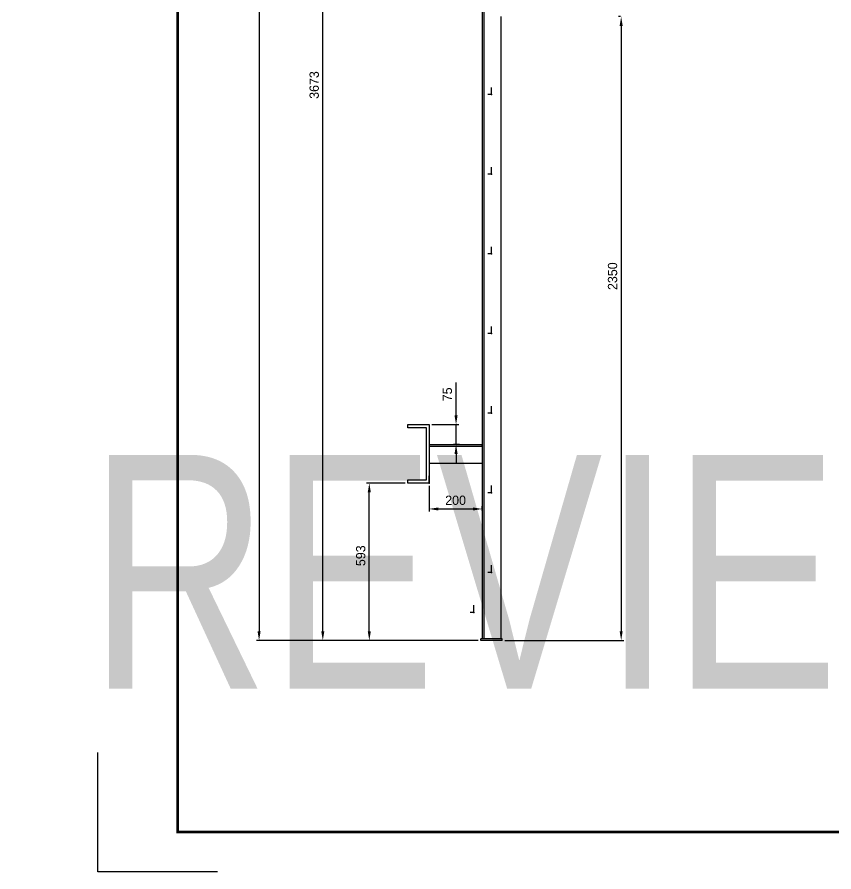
# Model space of a CAD drawing. Header units: millimetres. Extents: x 0 to 16187, y -20471 to 6290.
# Drawn here: x 10476.6 to 10784.2, y 2597.1 to 2919.1 of the extents above; entities that cross this region are included whole.
import ezdxf
from ezdxf.enums import TextEntityAlignment as Align

# ---------------------------------------------------------------- set-up
doc = ezdxf.new("R2018")
doc.units = ezdxf.units.MM
doc.header["$PDSIZE"] = -1
doc.layers.add('BORDER1', color=3, linetype='Continuous')
doc.layers.add('BORDER2', color=7, linetype='Continuous')
doc.styles.add('ROMANC', font='ROMANC', dxfattribs={"height": 5})
doc.styles.add('ROMANS', font='ROMANS.shx', dxfattribs={"width": 0.8})
doc.styles.add('ROMANT', font='ROMANT', dxfattribs={"height": 4})
doc.dimstyles.new('AM_ISO', dxfattribs={"dimtxt": 3.5, "dimasz": 3.5, "dimexe": 1, "dimexo": 1, "dimgap": 1.5, "dimtad": 1, "dimdsep": 46, "dimtxsty": 'Standard', "dimcen": 0, "dimclrd": 1, "dimclre": 1, "dimclrt": 1, "dimadec": 0, "dimazin": 2, "dimtp": 0.1, "dimtm": 0.1, "dimtfac": 0.71, "dimtdec": 3, "dimtmove": 0, "dimatfit": 3, "dimfxl": 1, "dimlwd": -1, "dimlwe": -1, "dimarcsym": 1})

# ---------------------------------------------------------------- blocks, each defined once
blk = doc.blocks.new('*D3548')
at = {"color": 1, "linetype": 'ByBlock'}
for p, q in [((10650.7, 3206.89), (10566.7, 3206.89)), ((10567.7, 3203.39), (10567.7, 2687.79)), ((10650.2, 2684.29), (10566.7, 2684.29))]:
    blk.add_line(p, q, dxfattribs=at)
at = {"color": 1}
for points in [[(10568.28, 3203.39), (10567.11, 3203.39), (10567.7, 3206.89)], [(10567.11, 2687.79), (10568.28, 2687.79), (10567.7, 2684.29)]]:
    blk.add_solid(points, dxfattribs=at)
at = {"layer": 'Defpoints', "color": 0}
for p in [(10651.7, 3206.89), (10567.7, 2684.29), (10651.2, 2684.29)]:
    blk.add_point(p, dxfattribs=at)
at = {"color": 1, "insert": (10562.7, 2965.85), "char_height": 3.5, "attachment_point": 2, "rotation": 90}
blk.add_mtext('5226', dxfattribs=at)
blk = doc.blocks.new('*D3549')
at = {"color": 1, "linetype": 'ByBlock'}
for p, q in [((10622.7, 2743.59), (10608.21, 2743.59)), ((10609.21, 2687.79), (10609.21, 2740.09)), ((10650.2, 2684.29), (10608.21, 2684.29))]:
    blk.add_line(p, q, dxfattribs=at)
at = {"color": 1}
for points in [[(10609.79, 2740.09), (10608.62, 2740.09), (10609.21, 2743.59)], [(10608.62, 2687.79), (10609.79, 2687.79), (10609.21, 2684.29)]]:
    blk.add_solid(points, dxfattribs=at)
at = {"layer": 'Defpoints', "color": 0}
for p in [(10609.21, 2743.59), (10623.7, 2743.59), (10651.2, 2684.29)]:
    blk.add_point(p, dxfattribs=at)
at = {"color": 1, "insert": (10604.21, 2716.21), "char_height": 3.5, "attachment_point": 2, "rotation": 90}
blk.add_mtext('593', dxfattribs=at)
blk = doc.blocks.new('*D3550')
at = {"color": 1, "linetype": 'ByBlock'}
for p, q in [((10622.7, 3051.59), (10590.7, 3051.59)), ((10591.7, 2687.79), (10591.7, 3048.09)), ((10650.2, 2684.29), (10590.7, 2684.29))]:
    blk.add_line(p, q, dxfattribs=at)
at = {"color": 1}
for points in [[(10592.28, 3048.09), (10591.11, 3048.09), (10591.7, 3051.59)], [(10591.11, 2687.79), (10592.28, 2687.79), (10591.7, 2684.29)]]:
    blk.add_solid(points, dxfattribs=at)
at = {"layer": 'Defpoints', "color": 0}
for p in [(10591.7, 3051.59), (10623.7, 3051.59), (10651.2, 2684.29)]:
    blk.add_point(p, dxfattribs=at)
at = {"color": 1, "insert": (10586.7, 2893.5), "char_height": 3.5, "attachment_point": 2, "rotation": 90}
blk.add_mtext('3673', dxfattribs=at)
blk = doc.blocks.new('*D3551')
at = {"color": 1, "linetype": 'ByBlock'}
for p, q in [((10703.84, 2919.29), (10703.05, 2919.29)), ((10704.05, 2915.79), (10704.05, 2687.79)), ((10660.2, 2684.29), (10705.05, 2684.29))]:
    blk.add_line(p, q, dxfattribs=at)
at = {"color": 1}
for points in [[(10704.63, 2915.79), (10703.47, 2915.79), (10704.05, 2919.29)], [(10703.47, 2687.79), (10704.63, 2687.79), (10704.05, 2684.29)]]:
    blk.add_solid(points, dxfattribs=at)
at = {"layer": 'Defpoints', "color": 0}
for p in [(10704.84, 2919.29), (10659.2, 2684.29), (10704.05, 2684.29)]:
    blk.add_point(p, dxfattribs=at)
at = {"color": 1, "insert": (10699.05, 2821.51), "char_height": 3.5, "attachment_point": 2, "rotation": 90}
blk.add_mtext('2350', dxfattribs=at)
blk = doc.blocks.new('*D3574')
at = {"color": 1, "linetype": 'ByBlock'}
for p, q in [((10631.7, 2742.59), (10631.7, 2732.83)), ((10635.2, 2733.83), (10648.2, 2733.83)), ((10651.7, 2733.3), (10651.7, 2734.83))]:
    blk.add_line(p, q, dxfattribs=at)
at = {"color": 1}
for points in [[(10635.2, 2734.41), (10635.2, 2733.25), (10631.7, 2733.83)], [(10648.2, 2733.25), (10648.2, 2734.41), (10651.7, 2733.83)]]:
    blk.add_solid(points, dxfattribs=at)
at = {"layer": 'Defpoints', "color": 0}
for p in [(10631.7, 2743.59), (10651.7, 2733.83), (10651.7, 2732.3)]:
    blk.add_point(p, dxfattribs=at)
at = {"color": 1, "insert": (10641.7, 2737.08), "char_height": 3.5, "attachment_point": 5}
blk.add_mtext('200', dxfattribs=at)
blk = doc.blocks.new('*U609')
at = {"layer": 'BORDER1', "color": 154, "true_color": 0x1859a9, "const_width": 1}
blk.add_lwpolyline([(1.81, 811), (1144, 811), (1144, 0), (0, 0), (0, 811)], close=True, dxfattribs=at)
at = {"layer": 'BORDER2'}
blk.add_lwpolyline([(15, -15), (-30, -15), (-30, 30)], dxfattribs=at)
at = {"layer": 'BORDER2', "flags": 8}
for tag, height, style, p in [('REV-A', 3.24, 'ROMANS', (986.93, 140.25)), ('RE-A', 8.06, 'ROMANT', (1084.63, 7.17))]:
    blk.add_attdef(tag, text='', height=height, dxfattribs=dict(at, style=style)).set_placement(p, align=Align.CENTER)
at = {"layer": 'BORDER2', "style": 'ROMANS', "width": 3.830216}
blk.add_attdef('DATE-A', text='', height=3.24, dxfattribs=at).set_placement((995.51, 140.25), (1008.51, 140.25), align=Align.FIT)
at = {"layer": 'BORDER2'}
for tag, height, style, p in [('DRN-A', 3.24, 'ROMANS', (1018.38, 140.25)), ('CHD-A', 3.24, 'ROMANS', (1032.35, 140.25)), ('APD-A', 3.24, 'ROMANS', (1046.64, 140.25)), ('CONS_CONT_VEND', 4.2, 'ROMANC', (1061.39, 72.83))]:
    blk.add_attdef(tag, text='', height=height, dxfattribs=dict(at, style=style)).set_placement(p, align=Align.CENTER)
at = {"layer": 'BORDER2', "style": 'ROMANS', "width": 0.8}
for tag, p, height in [('1:X', (997.23, 122.55), 3.5), ('LOC', (1042.74, 122.55), 3.5), ('PROJ_NO', (1118.64, 122.55), 3.5), ('CONS_DRG_NO', (1011, 63), 3)]:
    blk.add_attdef(tag, p, '', height=height, dxfattribs=at)
at = {"layer": 'BORDER2', "lineweight": 30, "width": 0.8, "flags": 104}
blk.add_attdef('COMMENTS-A', text='', height=2.2, dxfattribs=at).set_placement((1055.21, 142.07), align=Align.MIDDLE_LEFT)
at = {"layer": 'BORDER2', "style": 'ROMANS', "width": 0.8}
for tag, p in [('PROJECT_TITLE_1', (1061.07, 55.35)), ('PROJECT_TITLE_2', (1061.07, 49.3))]:
    blk.add_attdef(tag, text='', height=3.5, dxfattribs=at).set_placement(p, align=Align.MIDDLE)
at = {"layer": 'BORDER2', "style": 'ROMANT', "width": 0.8}
for tag, p in [('DRG_TITLE_1', (1061.07, 36.31)), ('DRG_TITLE_2', (1061.07, 28.31)), ('DRG_TITLE_3', (1061.07, 20.31))]:
    blk.add_attdef(tag, text='', height=5, dxfattribs=at).set_placement(p, align=Align.CENTER)
at = {"layer": 'BORDER2', "style": 'ROMANT'}
for tag, p in [('AR', (995, 7.17)), ('PA', (1011.74, 7.17)), ('DC', (1028.45, 7.17)), ('TS', (1120.84, 7.17))]:
    blk.add_attdef(tag, p, '', height=8.06, dxfattribs=at)
for tag, p in [('SRNO', (1074.7, 7.17)), ('SH', (1115.8, 7.18))]:
    blk.add_attdef(tag, text='', height=8.06, dxfattribs=at).set_placement(p, align=Align.RIGHT)
at = {"layer": 'BORDER2', "style": 'ROMANS', "flags": 2}
blk.add_attdef('TB_VERSION', text='', height=2, dxfattribs=at).set_placement((1, -1), align=Align.TOP_LEFT)
blk = doc.blocks.new('*D5621')
at = {"color": 1, "linetype": 'ByBlock'}
for p, q in [((10641.87, 2769.09), (10641.87, 2781.42)), ((10632.7, 2765.59), (10642.87, 2765.59)), ((10641.87, 2758.09), (10641.87, 2765.59)), ((10643.16, 2758.09), (10640.87, 2758.09)), ((10641.87, 2754.59), (10641.87, 2751.09))]:
    blk.add_line(p, q, dxfattribs=at)
at = {"color": 1}
for points in [[(10641.29, 2769.09), (10642.45, 2769.09), (10641.87, 2765.59)], [(10642.45, 2754.59), (10641.29, 2754.59), (10641.87, 2758.09)]]:
    blk.add_solid(points, dxfattribs=at)
at = {"layer": 'Defpoints', "color": 0}
for p in [(10631.7, 2765.59), (10641.87, 2765.59), (10644.16, 2758.09)]:
    blk.add_point(p, dxfattribs=at)
at = {"color": 1, "insert": (10638.62, 2777), "char_height": 3.5, "attachment_point": 5, "rotation": 90}
blk.add_mtext('75', dxfattribs=at)

msp = doc.modelspace()

# ---------------------------------------------------------------- linework, layer by layer
at = {"color": 7, "linetype": 'Continuous', "lineweight": 25}
for p, q in [((10651.69512, 3206.88546), (10651.69512, 2684.88546)), ((10652.29512, 3206.88546), (10652.29512, 2684.88546)), ((10658.69512, 2919.28546), (10658.69512, 2684.88546)), ((10623.69512, 2764.33546), (10623.69512, 2765.58546)), ((10623.69512, 2765.58546), (10631.69512, 2765.58546)), ((10631.69512, 2765.58546), (10631.69512, 2743.58546)), ((10630.79512, 2764.33546), (10623.69512, 2764.33546)), ((10630.79512, 2744.83546), (10630.79512, 2764.33546)), ((10631.69512, 2758.08546), (10651.69512, 2758.08546)), ((10631.69512, 2757.48546), (10651.69512, 2757.48546)), ((10651.69512, 2757.48546), (10651.69512, 2758.08546)), ((10631.69512, 2751.08546), (10651.69512, 2751.08546)), ((10623.69512, 2743.58546), (10623.69512, 2744.83546)), ((10623.69512, 2744.83546), (10630.79512, 2744.83546)), ((10631.69512, 2743.58546), (10623.69512, 2743.58546)), ((10651.19512, 2684.28546), (10651.19512, 2684.88546)), ((10659.19512, 2684.88546), (10651.19512, 2684.88546)), ((10659.19512, 2684.28546), (10651.19512, 2684.28546)), ((10659.19512, 2684.28546), (10659.19512, 2684.88546))]:
    msp.add_line(p, q, dxfattribs=at)
at = {"color": 7, "linetype": 'Continuous'}
for p, q in [((10655.19512, 2889.88546), (10655.19512, 2892.60928)), ((10655.19512, 2889.88546), (10653.83321, 2889.88546)), ((10655.19512, 2859.88546), (10655.19512, 2862.60928)), ((10655.19512, 2859.88546), (10653.83321, 2859.88546)), ((10655.19512, 2829.88546), (10655.19512, 2832.60928)), ((10655.19512, 2829.88546), (10653.83321, 2829.88546)), ((10655.19512, 2799.88546), (10655.19512, 2802.60928)), ((10655.19512, 2799.88546), (10653.83321, 2799.88546)), ((10655.19512, 2769.88546), (10655.19512, 2772.60928)), ((10655.19512, 2769.88546), (10653.83321, 2769.88546)), ((10631.69512, 2743.58546), (10631.69512, 2746.30928)), ((10631.69512, 2743.58546), (10630.33321, 2743.58546)), ((10655.19512, 2739.88546), (10653.83321, 2739.88546)), ((10655.19512, 2739.88546), (10655.19512, 2742.60928)), ((10655.19512, 2709.88546), (10655.19512, 2712.60928)), ((10655.19512, 2709.88546), (10653.83321, 2709.88546)), ((10648.59066, 2694.87875), (10647.22875, 2694.87875)), ((10648.59066, 2694.87875), (10648.59066, 2697.60258))]:
    msp.add_line(p, q, dxfattribs=at)
for p in [(10655.19512, 2889.88546), (10655.19512, 2859.88546), (10655.19512, 2829.88546), (10655.19512, 2799.88546), (10655.19512, 2769.88546), (10631.69512, 2743.58546), (10655.19512, 2739.88546), (10655.19512, 2709.88546), (10648.59066, 2694.87875)]:
    msp.add_point(p, dxfattribs=at)

# ---------------------------------------------------------------- block references
at = {"layer": 'BORDER1'}
ref = msp.add_blockref('*U609', (8846.73852, 2612.13313), dxfattribs=at)
lines = msp.add_mtext('\\W0.80000;ISSUED FOR REVIEW\\P', dxfattribs={"layer": 'BORDER2', "insert": (9901.94849, 2754.20756), "char_height": 88, "attachment_point": 1})
ref.add_attrib('COMMENTS-A', '', (9901.94849, 2754.20756), dxfattribs={"flags": 104}).embed_mtext(lines)
msp.add_blockref('*U609', (10536.99468, 2612.13313), dxfattribs=at)

# ---------------------------------------------------------------- dimensions: what is measured, and where the dimension line sits
for base, p1, p2, picture, middle in [((10567.69512, 2684.28546), (10651.69512, 3206.88546), (10651.19512, 2684.28546), '*D3548', (10567.69512, 2965.84563)), ((10591.69512, 3051.58546), (10651.19512, 2684.28546), (10623.69512, 3051.58546), '*D3550', (10591.69512, 2893.50043)), ((10704.05123, 2684.28546), (10704.84282, 2919.28546), (10659.19512, 2684.28546), '*D3551', (10704.05123, 2821.51458)), ((10609.20555, 2743.58546), (10651.19512, 2684.28546), (10623.69512, 2743.58546), '*D3549', (10609.20555, 2716.21039))]:
    dim = msp.add_linear_dim(base=base, p1=p1, p2=p2, angle=90, dimstyle='AM_ISO', override={"dimtxt": 3.5, "dimdec": 0, "dimlfac": 10})
    dim.commit()
    dim.dimension.update_dxf_attribs({"geometry": picture, "text_midpoint": middle, "dimtype": 160})
dim = msp.add_linear_dim(base=(10641.87094, 2765.58546), p1=(10644.16472, 2758.08546), p2=(10631.69512, 2765.58546), angle=90, dimstyle='AM_ISO', override={"dimtxt": 3.5, "dimdec": 0, "dimlfac": 10})
dim.commit()
dim.dimension.update_dxf_attribs({"geometry": '*D5621', "text_midpoint": (10638.62094, 2777.00213)})
dim = msp.add_linear_dim(base=(10651.69512, 2733.82966), p1=(10631.69512, 2743.58546), p2=(10651.69512, 2732.29945), dimstyle='AM_ISO', override={"dimtxt": 3.5, "dimdec": 0, "dimlfac": 10})
dim.commit()
dim.dimension.update_dxf_attribs({"geometry": '*D3574', "text_midpoint": (10641.69512, 2737.07966)})

doc.saveas('drawing.dxf')
